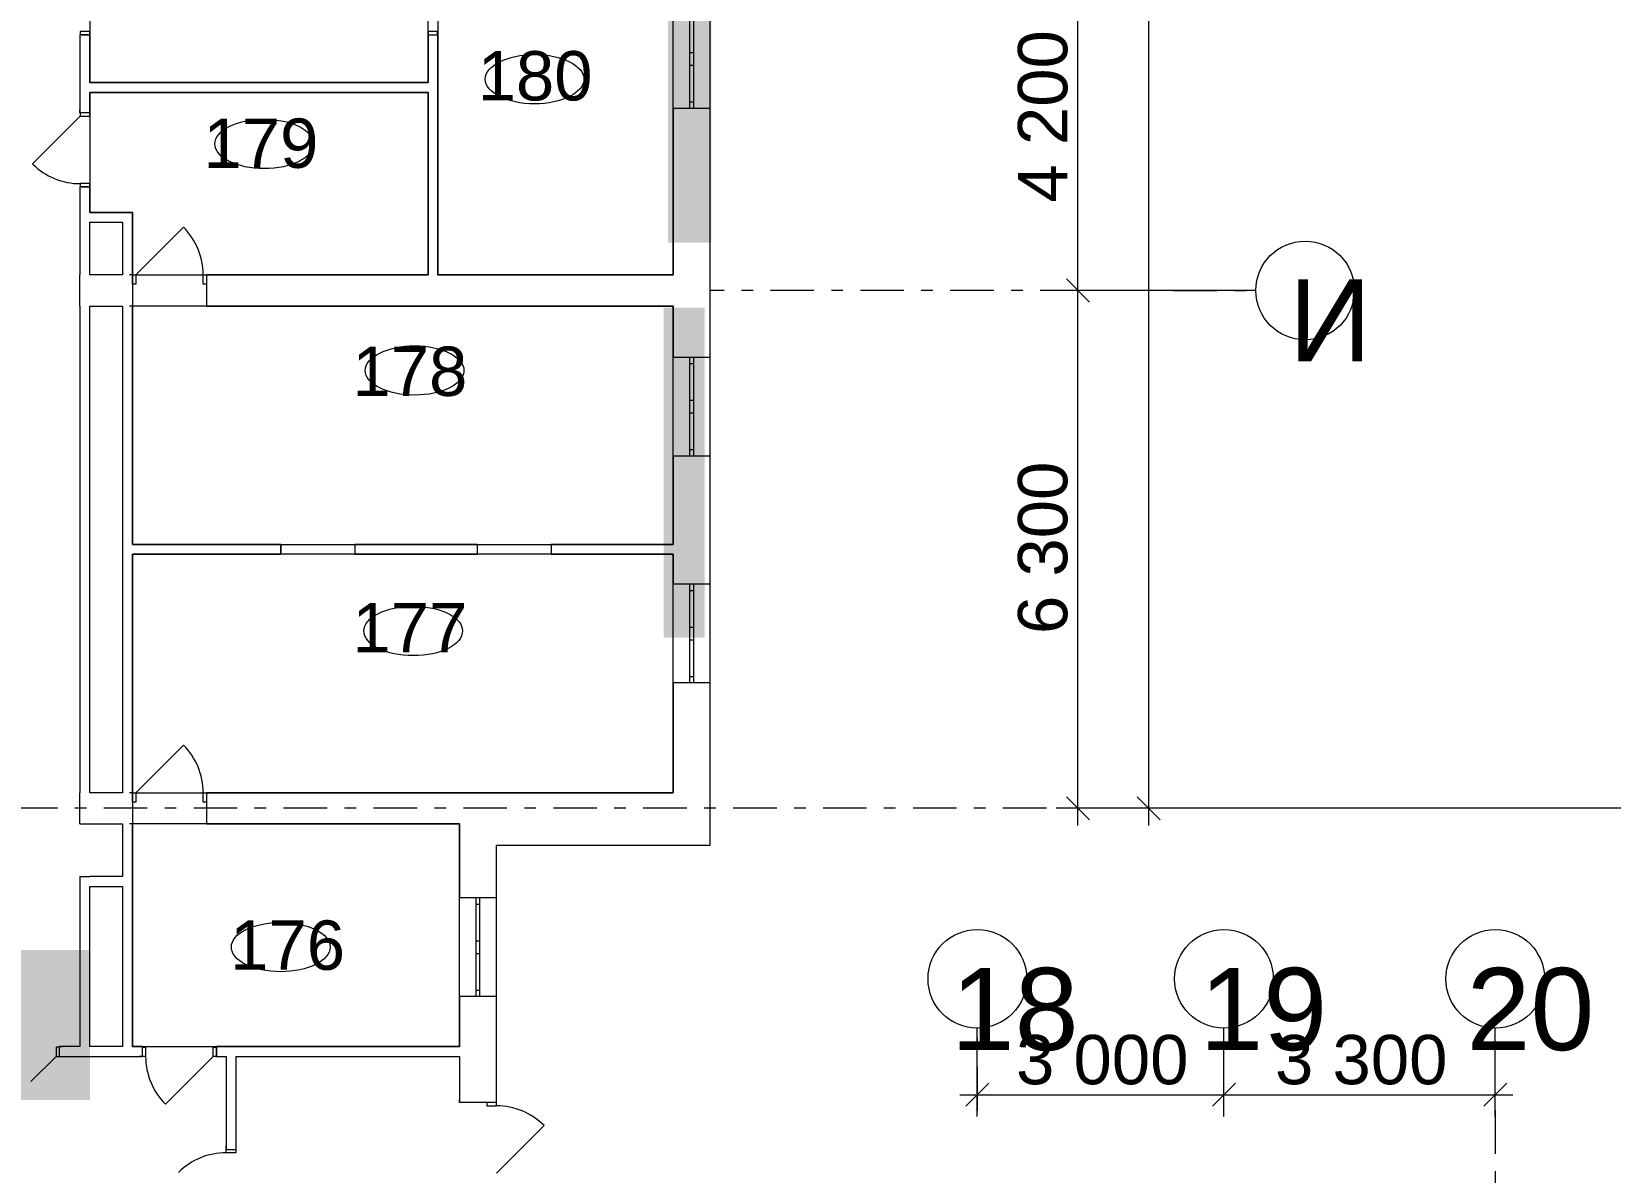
# Model space of a CAD drawing. Header units: millimetres. Extents: x 69565 to 169164, y 19942 to 91237.
# Drawn here: x 139983 to 159187, y 51644 to 65524 of the extents above; entities that cross this region are included whole.
import ezdxf

# ---------------------------------------------------------------- set-up
doc = ezdxf.new("R2010")
doc.units = ezdxf.units.MM
doc.header["$MEASUREMENT"] = 0
doc.linetypes.add('Штрих-Штриховая', pattern=[1093.611073, 529.166651, -211.666656, 141.111112, -211.666656])
for name, color, linetype in [('AI_DOORS', 1, 'Continuous'), ('AI_WINDOWS', 5, 'Continuous'), ('Новый_Новый_0', 7, 'Continuous')]:
    doc.layers.add(name, color=color, linetype=linetype)
for name, color, linetype, lineweight in [('Новый_Новый_0_Ном._пера__255_Ном._пера__255', 255, 'Continuous', 18), ('Новый_Новый_0_Ном._пера__7', 7, 'Continuous', 18), ('Новый_Новый_0_Ном._пера__7_Ном._пера__7', 7, 'Continuous', 18)]:
    doc.layers.add(name, color=color, linetype=linetype, lineweight=lineweight)
doc.styles.add('СГЕНЕРИР_СТИЛЬ_1', font='Arial.ttf')
doc.dimstyles.new('СГЕНЕРИР_СТИЛЬ__1', dxfattribs={"dimtxt": 600, "dimasz": 267.501, "dimexe": 1.25, "dimexo": 0.625, "dimgap": 0, "dimtad": 1, "dimdec": 0, "dimtxsty": 'СГЕНЕРИР_СТИЛЬ_1', "dimblk": 'ARROWHEAD_6', "dimblk1": 'ARROWHEAD_6', "dimblk2": 'ARROWHEAD_6', "dimcen": 2.5, "dimclrd": 7, "dimclre": 7, "dimclrt": 7, "dimazin": 3, "dimtfac": 1, "dimtmove": 0, "dimatfit": 3})
doc.dimstyles.new('СГЕНЕРИР_СТИЛЬ__2', dxfattribs={"dimtxt": 600, "dimasz": 267.501, "dimexe": 1.25, "dimexo": 0.625, "dimgap": 0, "dimtad": 1, "dimdec": 0, "dimtxsty": 'СГЕНЕРИР_СТИЛЬ_1', "dimblk": 'ARROWHEAD_6', "dimblk1": 'ARROWHEAD_6', "dimblk2": 'ARROWHEAD_6', "dimcen": 2.5, "dimclrd": 7, "dimclre": 7, "dimclrt": 7, "dimazin": 3, "dimtfac": 1, "dimtmove": 0, "dimatfit": 3})

# ---------------------------------------------------------------- blocks, each defined once
blk = doc.blocks.new('*D30')
at = {"layer": 'Новый_Новый_0_Ном._пера__7', "color": 7, "linetype": 'Continuous', "lineweight": 18}
for p, q in [((152569, 62515), (152850, 62233)), ((154874, 62374), (152445, 62374)), ((152709, 56074), (152709, 62374)), ((152569, 56215), (152850, 55933)), ((167543, 56074), (152445, 56074)), ((152709, 55863), (152709, 56074))]:
    blk.add_line(p, q, dxfattribs=at)
at = {"layer": 'Новый_Новый_0_Ном._пера__7', "color": 7, "lineweight": 18, "insert": (152589, 58194), "char_height": 600, "attachment_point": 7, "rotation": 90, "style": 'СГЕНЕРИР_СТИЛЬ_1'}
blk.add_mtext('\\A1;{\\pql;\\fArial|b0|i0|c0|p0;\\W1.000000;6\xa0300}', dxfattribs=at)
blk = doc.blocks.new('ARROWHEAD_6')
at = {"color": 0, "linetype": 'Continuous', "lineweight": 0}
for p, q in [((0, 0), (-1, 0)), ((-0.5, -0.5), (0.5, 0.5))]:
    blk.add_line(p, q, dxfattribs=at)
blk = doc.blocks.new('*D31')
at = {"layer": 'Новый_Новый_0_Ном._пера__7', "color": 7, "linetype": 'Continuous', "lineweight": 18}
for p, q in [((152569, 66715), (152850, 66433)), ((154874, 66574), (152445, 66574)), ((152709, 62374), (152709, 66574)), ((152569, 62515), (152850, 62233)), ((154874, 62374), (152445, 62374))]:
    blk.add_line(p, q, dxfattribs=at)
at = {"layer": 'Новый_Новый_0_Ном._пера__7', "color": 7, "lineweight": 18, "insert": (152589, 63444), "char_height": 600, "attachment_point": 7, "rotation": 90, "style": 'СГЕНЕРИР_СТИЛЬ_1'}
blk.add_mtext('\\A1;{\\pql;\\fArial|b0|i0|c0|p0;\\W1.000000;4\xa0200}', dxfattribs=at)
blk = doc.blocks.new('*D36')
at = {"layer": 'Новый_Новый_0_Ном._пера__7', "color": 7, "linetype": 'Continuous', "lineweight": 18}
for p, q in [((153712, 86533), (153430, 86815)), ((153571, 86674), (153571, 86885)), ((154874, 86674), (153307, 86674)), ((153571, 56074), (153571, 86674)), ((153430, 56215), (153712, 55933)), ((167543, 56074), (153307, 56074)), ((153571, 55863), (153571, 56074))]:
    blk.add_line(p, q, dxfattribs=at)
at = {"layer": 'Новый_Новый_0_Ном._пера__7', "color": 7, "lineweight": 18, "insert": (153451, 70115), "char_height": 600, "attachment_point": 7, "rotation": 90, "style": 'СГЕНЕРИР_СТИЛЬ_1'}
blk.add_mtext('\\A1;{\\pql;\\fArial|b0|i0|c0|p0;\\W1.000000;30\xa0600}', dxfattribs=at)
blk = doc.blocks.new('*D38')
at = {"layer": 'Новый_Новый_0_Ном._пера__7', "color": 7, "linetype": 'Continuous', "lineweight": 18}
for p, q in [((151486, 52324), (151486, 53399)), ((154486, 52324), (154486, 53399)), ((151627, 52729), (151346, 52448)), ((154627, 52729), (154346, 52448)), ((151275, 52588), (151486, 52588)), ((151486, 52588), (154486, 52588))]:
    blk.add_line(p, q, dxfattribs=at)
at = {"layer": 'Новый_Новый_0_Ном._пера__7', "color": 7, "lineweight": 18, "insert": (151957, 52708), "char_height": 600, "attachment_point": 7, "style": 'СГЕНЕРИР_СТИЛЬ_1'}
blk.add_mtext('\\A1;{\\pql;\\fArial|b0|i0|c0|p0;\\W1.000000;3\xa0000}', dxfattribs=at)
blk = doc.blocks.new('*D39')
at = {"layer": 'Новый_Новый_0_Ном._пера__7', "color": 7, "linetype": 'Continuous', "lineweight": 18}
for p, q in [((154486, 52324), (154486, 53399)), ((157786, 52324), (157786, 53399)), ((154627, 52729), (154346, 52448)), ((157646, 52448), (157927, 52729)), ((154486, 52588), (157786, 52588)), ((157786, 52588), (157998, 52588))]:
    blk.add_line(p, q, dxfattribs=at)
at = {"layer": 'Новый_Новый_0_Ном._пера__7', "color": 7, "lineweight": 18, "insert": (155107, 52708), "char_height": 600, "attachment_point": 7, "style": 'СГЕНЕРИР_СТИЛЬ_1'}
blk.add_mtext('\\A1;{\\pql;\\fArial|b0|i0|c0|p0;\\W1.000000;3\xa0300}', dxfattribs=at)

msp = doc.modelspace()

# ---------------------------------------------------------------- hatches: boundary and pattern name
at = {"layer": 'AI_DOORS'}
h = msp.add_hatch(color=1, dxfattribs=at)
h.dxf.hatch_style = 1
h.paths.add_polyline_path([(138661.7, 54350.6), (140693.9, 54350.6), (140693.9, 52524.5), (138661.7, 52524.5)])
at = {"layer": 'AI_WINDOWS'}
h = msp.add_hatch(color=5, dxfattribs=at)
h.dxf.hatch_style = 1
h.paths.add_polyline_path([(147725.1, 66016.6), (148250.9, 66016.6), (148250.9, 62957.5), (147725.1, 62957.5)])
h = msp.add_hatch(color=5, dxfattribs=at)
h.dxf.hatch_style = 1
h.paths.add_polyline_path([(147671.8, 62164.4), (148170.6, 62164.4), (148170.6, 58149), (147671.8, 58149)])

# ---------------------------------------------------------------- linework, layer by layer
at = {"layer": 'Новый_Новый_0_Ном._пера__255_Ном._пера__255', "color": 255, "linetype": 'Continuous', "lineweight": 18, "flags": 128}
for points in [[(144805.3, 64903.4), (144805.3, 66383.8), (140690.2, 66383.8), (140690.2, 64903.4)], [(144925.3, 66383.8), (144925.3, 62563.8), (147786.3, 62563.8), (147786.3, 66383.8)], [(144805.3, 62563.8), (144805.3, 64783.4), (140690.2, 64783.4), (140690.2, 63323.8), (141210.2, 63323.8), (141210.2, 62563.8)], [(147786.3, 59283.8), (147786.3, 62183.8), (141210.2, 62183.8), (141210.2, 59283.8)], [(147786.3, 56263.8), (147786.3, 59163.8), (141210.2, 59163.8), (141210.2, 56263.8), (145186.3, 56263.8)], [(141210.2, 55883.8), (141210.2, 53173.8), (145186.3, 53173.8), (145186.3, 55883.8)]]:
    msp.add_lwpolyline(points, close=True, dxfattribs=at)
at = {"layer": 'Новый_Новый_0_Ном._пера__7_Ном._пера__7', "color": 7, "linetype": 'Continuous', "lineweight": 18}
for p, q in [((147786.3, 64588.8), (147786.3, 65788.8)), ((147986.3, 65713.8), (147986.3, 65263.8)), ((148036.3, 65263.8), (148036.3, 65713.8)), ((148236.3, 64588.8), (148236.3, 65788.8)), ((140690.2, 65523.8), (140575.2, 65523.8)), ((140575.2, 65523.8), (140575.2, 65483.8)), ((140690.2, 65483.8), (140690.2, 65523.8)), ((144920.3, 65523.8), (144805.3, 65523.8)), ((144805.3, 65523.8), (144805.3, 65483.8)), ((144920.3, 65483.8), (144920.3, 65523.8)), ((140570.2, 65483.8), (140570.2, 65446.8)), ((140575.2, 65483.8), (140570.2, 65483.8)), ((140575.2, 65483.8), (140570.2, 65483.8)), ((140575.2, 65483.8), (140570.2, 65483.8)), ((140570.2, 65483.8), (140570.2, 65446.8)), ((140570.2, 65483.8), (140570.2, 65446.8)), ((140690.2, 65483.8), (140575.2, 65483.8)), ((140575.2, 65483.8), (140690.2, 65483.8)), ((140690.2, 65483.8), (140575.2, 65483.8)), ((140690.2, 65483.8), (140575.2, 65483.8)), ((140690.2, 65483.8), (140690.2, 65446.8)), ((140690.2, 65483.8), (140690.2, 65446.8)), ((140690.2, 65483.8), (140690.2, 65446.8)), ((144805.3, 65483.8), (144920.3, 65483.8)), ((144805.3, 65483.8), (144920.3, 65483.8)), ((144805.3, 65483.8), (144920.3, 65483.8)), ((144805.3, 65483.8), (144805.3, 65446.8)), ((144805.3, 65483.8), (144805.3, 65446.8)), ((144805.3, 65483.8), (144805.3, 65446.8)), ((144805.3, 65483.8), (144920.3, 65483.8)), ((144920.3, 65483.8), (144925.3, 65483.8)), ((144920.3, 65483.8), (144925.3, 65483.8)), ((144920.3, 65483.8), (144925.3, 65483.8)), ((144925.3, 65483.8), (144925.3, 65446.8)), ((144925.3, 65483.8), (144925.3, 65446.8)), ((144925.3, 65483.8), (144925.3, 65446.8)), ((148036.3, 65263.8), (147986.3, 65263.8)), ((147986.3, 65263.8), (147986.3, 65188.8)), ((147986.3, 65188.8), (147986.3, 65113.8)), ((147986.3, 65113.8), (148036.3, 65113.8)), ((147986.3, 65113.8), (147986.3, 64663.8)), ((148036.3, 65188.8), (148036.3, 65263.8)), ((148036.3, 65113.8), (148036.3, 65188.8)), ((148036.3, 64663.8), (148036.3, 65113.8)), ((140570.2, 64533.4), (140570.2, 64570.4)), ((140570.2, 64533.4), (140570.2, 64570.4)), ((140570.2, 64533.4), (140570.2, 64570.4)), ((140575.2, 64533.4), (140570.2, 64533.4)), ((140575.2, 64533.4), (140570.2, 64533.4)), ((140575.2, 64533.4), (140570.2, 64533.4)), ((140690.2, 64533.4), (140575.2, 64533.4)), ((140575.2, 64533.4), (140575.2, 64493.4)), ((140690.2, 64533.4), (140575.2, 64533.4)), ((140690.2, 64533.4), (140575.2, 64533.4)), ((140690.2, 64533.4), (140575.2, 64533.4)), ((140690.2, 64533.4), (140690.2, 64570.4)), ((140690.2, 64533.4), (140690.2, 64570.4)), ((140690.2, 64533.4), (140690.2, 64570.4)), ((140690.2, 64493.4), (140690.2, 64533.4)), ((147986.3, 64588.8), (147786.3, 64588.8)), ((147986.3, 64588.8), (147786.3, 64588.8)), ((148036.3, 64663.8), (147986.3, 64663.8)), ((147986.3, 64663.8), (147986.3, 64588.8)), ((148036.3, 64588.8), (147986.3, 64588.8)), ((148036.3, 64588.8), (147986.3, 64588.8)), ((148036.3, 64588.8), (147986.3, 64588.8)), ((148036.3, 64588.8), (148036.3, 64663.8)), ((148236.3, 64588.8), (148036.3, 64588.8)), ((148236.3, 64588.8), (148036.3, 64588.8)), ((140575.2, 64493.4), (139995.4, 63913.6)), ((140575.2, 64493.4), (140690.2, 64493.4)), ((140570.2, 63633.4), (140570.2, 63596.4)), ((140575.2, 63633.4), (140570.2, 63633.4)), ((140575.2, 63633.4), (140570.2, 63633.4)), ((140575.2, 63633.4), (140570.2, 63633.4)), ((140570.2, 63633.4), (140570.2, 63596.4)), ((140570.2, 63633.4), (140570.2, 63596.4)), ((140690.2, 63673.4), (140575.2, 63673.4)), ((140575.2, 63673.4), (140575.2, 63633.4)), ((140690.2, 63633.4), (140575.2, 63633.4)), ((140575.2, 63633.4), (140690.2, 63633.4)), ((140690.2, 63633.4), (140575.2, 63633.4)), ((140690.2, 63633.4), (140575.2, 63633.4)), ((140690.2, 63633.4), (140690.2, 63673.4)), ((140690.2, 63633.4), (140690.2, 63596.4)), ((140690.2, 63633.4), (140690.2, 63596.4)), ((140690.2, 63633.4), (140690.2, 63596.4)), ((141250.2, 62563.8), (141830, 63143.7)), ((140570.2, 62183.8), (140570.2, 62563.8)), ((140570.2, 62183.8), (140570.2, 62563.8)), ((141210.2, 62563.8), (141173.2, 62563.8)), ((141210.2, 62563.8), (141173.2, 62563.8)), ((141210.2, 62563.8), (141173.2, 62563.8)), ((141210.2, 62563.8), (141210.2, 62448.8)), ((141210.2, 62563.8), (141250.2, 62563.8)), ((141210.2, 62448.8), (141210.2, 62563.8)), ((141210.2, 62563.8), (141210.2, 62448.8)), ((141210.2, 62563.8), (141210.2, 62448.8)), ((141210.2, 62448.8), (141210.2, 62183.8)), ((141250.2, 62448.8), (141210.2, 62448.8)), ((141210.2, 62448.8), (141210.2, 62183.8)), ((141210.2, 62448.8), (141210.2, 62183.8)), ((141250.2, 62563.8), (141250.2, 62448.8)), ((142070.2, 62448.8), (142070.2, 62563.8)), ((142070.2, 62563.8), (142110.2, 62563.8)), ((142110.2, 62448.8), (142070.2, 62448.8)), ((142110.2, 62563.8), (142147.2, 62563.8)), ((142110.2, 62563.8), (142110.2, 62448.8)), ((142110.2, 62563.8), (142110.2, 62448.8)), ((142110.2, 62563.8), (142110.2, 62448.8)), ((142110.2, 62563.8), (142110.2, 62448.8)), ((142110.2, 62563.8), (142147.2, 62563.8)), ((142110.2, 62563.8), (142147.2, 62563.8)), ((142110.2, 62448.8), (142110.2, 62183.8)), ((142110.2, 62448.8), (142110.2, 62183.8)), ((142110.2, 62448.8), (142110.2, 62183.8)), ((141210.2, 62183.8), (141173.2, 62183.8)), ((141210.2, 62183.8), (141173.2, 62183.8)), ((141210.2, 62183.8), (141173.2, 62183.8)), ((142110.2, 62183.8), (142147.2, 62183.8)), ((142110.2, 62183.8), (142147.2, 62183.8)), ((142110.2, 62183.8), (142147.2, 62183.8)), ((147986.3, 61558.8), (147786.3, 61558.8)), ((147786.3, 60358.8), (147786.3, 61558.8)), ((147986.3, 61558.8), (147786.3, 61558.8)), ((148036.3, 61558.8), (147986.3, 61558.8)), ((147986.3, 61558.8), (147986.3, 61483.8)), ((148036.3, 61558.8), (147986.3, 61558.8)), ((148036.3, 61558.8), (147986.3, 61558.8)), ((147986.3, 61483.8), (148036.3, 61483.8)), ((147986.3, 61483.8), (147986.3, 61033.8)), ((148236.3, 61558.8), (148036.3, 61558.8)), ((148036.3, 61483.8), (148036.3, 61558.8)), ((148236.3, 61558.8), (148036.3, 61558.8)), ((148036.3, 61033.8), (148036.3, 61483.8)), ((148236.3, 60358.8), (148236.3, 61558.8)), ((148036.3, 61033.8), (147986.3, 61033.8)), ((147986.3, 61033.8), (147986.3, 60958.8)), ((147986.3, 60958.8), (147986.3, 60883.8)), ((147986.3, 60883.8), (148036.3, 60883.8)), ((147986.3, 60883.8), (147986.3, 60433.8)), ((148036.3, 60958.8), (148036.3, 61033.8)), ((148036.3, 60883.8), (148036.3, 60958.8)), ((148036.3, 60433.8), (148036.3, 60883.8)), ((147986.3, 60358.8), (147786.3, 60358.8)), ((147986.3, 60358.8), (147786.3, 60358.8)), ((148036.3, 60433.8), (147986.3, 60433.8)), ((147986.3, 60433.8), (147986.3, 60358.8)), ((148036.3, 60358.8), (147986.3, 60358.8)), ((148036.3, 60358.8), (147986.3, 60358.8)), ((148036.3, 60358.8), (147986.3, 60358.8)), ((148036.3, 60358.8), (148036.3, 60433.8)), ((148236.3, 60358.8), (148036.3, 60358.8)), ((148236.3, 60358.8), (148036.3, 60358.8)), ((143014, 59283.8), (143014, 59163.8)), ((143014, 59283.8), (143014, 59163.8)), ((143014, 59283.8), (146302.3, 59283.8)), ((143014, 59163.8), (143014, 59283.8)), ((146302.3, 59163.8), (143014, 59163.8)), ((143914, 59283.8), (143914, 59163.8)), ((143914, 59283.8), (143914, 59163.8)), ((145402.3, 59283.8), (145402.3, 59163.8)), ((145402.3, 59283.8), (145402.3, 59163.8)), ((146302.3, 59283.8), (146302.3, 59163.8)), ((146302.3, 59283.8), (146302.3, 59163.8)), ((146302.3, 59283.8), (146302.3, 59163.8)), ((147986.3, 58798.8), (147786.3, 58798.8)), ((147786.3, 57598.8), (147786.3, 58798.8)), ((147986.3, 58798.8), (147786.3, 58798.8)), ((148036.3, 58798.8), (147986.3, 58798.8)), ((147986.3, 58798.8), (147986.3, 58723.8)), ((148036.3, 58798.8), (147986.3, 58798.8)), ((148036.3, 58798.8), (147986.3, 58798.8)), ((148236.3, 58798.8), (148036.3, 58798.8)), ((148036.3, 58723.8), (148036.3, 58798.8)), ((148236.3, 58798.8), (148036.3, 58798.8)), ((148236.3, 57598.8), (148236.3, 58798.8)), ((147986.3, 58723.8), (148036.3, 58723.8)), ((147986.3, 58723.8), (147986.3, 58273.8)), ((148036.3, 58273.8), (148036.3, 58723.8)), ((148036.3, 58273.8), (147986.3, 58273.8)), ((147986.3, 58273.8), (147986.3, 58198.8)), ((147986.3, 58198.8), (147986.3, 58123.8)), ((148036.3, 58198.8), (148036.3, 58273.8)), ((148036.3, 58123.8), (148036.3, 58198.8)), ((147986.3, 58123.8), (148036.3, 58123.8)), ((147986.3, 58123.8), (147986.3, 57673.8)), ((148036.3, 57673.8), (148036.3, 58123.8)), ((148036.3, 57673.8), (147986.3, 57673.8)), ((147986.3, 57673.8), (147986.3, 57598.8)), ((148036.3, 57598.8), (148036.3, 57673.8)), ((147986.3, 57598.8), (147786.3, 57598.8)), ((147986.3, 57598.8), (147786.3, 57598.8)), ((148036.3, 57598.8), (147986.3, 57598.8)), ((148036.3, 57598.8), (147986.3, 57598.8)), ((148036.3, 57598.8), (147986.3, 57598.8)), ((148236.3, 57598.8), (148036.3, 57598.8)), ((148236.3, 57598.8), (148036.3, 57598.8)), ((141250.2, 56263.8), (141830, 56843.7)), ((140570.2, 55883.8), (140570.2, 56263.8)), ((140570.2, 55883.8), (140570.2, 56263.8)), ((141210.2, 56263.8), (141173.2, 56263.8)), ((141210.2, 56263.8), (141173.2, 56263.8)), ((141210.2, 56263.8), (141173.2, 56263.8)), ((141210.2, 56263.8), (141210.2, 56148.8)), ((141210.2, 56263.8), (141250.2, 56263.8)), ((141210.2, 56148.8), (141210.2, 56263.8)), ((141210.2, 56263.8), (141210.2, 56148.8)), ((141210.2, 56263.8), (141210.2, 56148.8)), ((141210.2, 56148.8), (141210.2, 55883.8)), ((141250.2, 56148.8), (141210.2, 56148.8)), ((141210.2, 56148.8), (141210.2, 55883.8)), ((141210.2, 56148.8), (141210.2, 55883.8)), ((141250.2, 56263.8), (141250.2, 56148.8)), ((142070.2, 56148.8), (142070.2, 56263.8)), ((142070.2, 56263.8), (142110.2, 56263.8)), ((142110.2, 56148.8), (142070.2, 56148.8)), ((142110.2, 56263.8), (142147.2, 56263.8)), ((142110.2, 56263.8), (142110.2, 56148.8)), ((142110.2, 56263.8), (142110.2, 56148.8)), ((142110.2, 56263.8), (142110.2, 56148.8)), ((142110.2, 56263.8), (142110.2, 56148.8)), ((142110.2, 56263.8), (142147.2, 56263.8)), ((142110.2, 56263.8), (142147.2, 56263.8)), ((142110.2, 56148.8), (142110.2, 55883.8)), ((142110.2, 56148.8), (142110.2, 55883.8)), ((142110.2, 56148.8), (142110.2, 55883.8)), ((141210.2, 55883.8), (141173.2, 55883.8)), ((141210.2, 55883.8), (141173.2, 55883.8)), ((141210.2, 55883.8), (141173.2, 55883.8)), ((142110.2, 55883.8), (142147.2, 55883.8)), ((142110.2, 55883.8), (142147.2, 55883.8)), ((142110.2, 55883.8), (142147.2, 55883.8)), ((145386.3, 54983.8), (145186.3, 54983.8)), ((145186.3, 53783.8), (145186.3, 54983.8)), ((145386.3, 54983.8), (145186.3, 54983.8)), ((145436.3, 54983.8), (145386.3, 54983.8)), ((145386.3, 54983.8), (145386.3, 54908.8)), ((145436.3, 54983.8), (145386.3, 54983.8)), ((145436.3, 54983.8), (145386.3, 54983.8)), ((145636.3, 54983.8), (145436.3, 54983.8)), ((145436.3, 54908.8), (145436.3, 54983.8)), ((145636.3, 54983.8), (145436.3, 54983.8)), ((145636.3, 53783.8), (145636.3, 54983.8)), ((145386.3, 54908.8), (145436.3, 54908.8)), ((145386.3, 54908.8), (145386.3, 54458.8)), ((145436.3, 54458.8), (145436.3, 54908.8)), ((145436.3, 54458.8), (145386.3, 54458.8)), ((145386.3, 54458.8), (145386.3, 54383.8)), ((145386.3, 54383.8), (145386.3, 54308.8)), ((145436.3, 54383.8), (145436.3, 54458.8)), ((145436.3, 54308.8), (145436.3, 54383.8)), ((145386.3, 54308.8), (145436.3, 54308.8)), ((145386.3, 54308.8), (145386.3, 53858.8)), ((145436.3, 53858.8), (145436.3, 54308.8)), ((145386.3, 53783.8), (145186.3, 53783.8)), ((145386.3, 53783.8), (145186.3, 53783.8)), ((145436.3, 53858.8), (145386.3, 53858.8)), ((145386.3, 53858.8), (145386.3, 53783.8)), ((145436.3, 53783.8), (145386.3, 53783.8)), ((145436.3, 53783.8), (145386.3, 53783.8)), ((145436.3, 53783.8), (145386.3, 53783.8)), ((145436.3, 53783.8), (145436.3, 53858.8)), ((145636.3, 53783.8), (145436.3, 53783.8)), ((145636.3, 53783.8), (145436.3, 53783.8)), ((140280.2, 53053.8), (139974.7, 52748.4)), ((140320.2, 53168.8), (140280.2, 53168.8)), ((140280.2, 53168.8), (140280.2, 53053.8)), ((140280.2, 53053.8), (140320.2, 53053.8)), ((140320.2, 53173.8), (140357.2, 53173.8)), ((140320.2, 53168.8), (140320.2, 53173.8)), ((140320.2, 53168.8), (140320.2, 53173.8)), ((140320.2, 53168.8), (140320.2, 53173.8)), ((140320.2, 53173.8), (140357.2, 53173.8)), ((140320.2, 53173.8), (140357.2, 53173.8)), ((140320.2, 53053.8), (140320.2, 53168.8)), ((140320.2, 53053.8), (140320.2, 53168.8)), ((140320.2, 53053.8), (140320.2, 53168.8)), ((140320.2, 53053.8), (140320.2, 53168.8)), ((140320.2, 53053.8), (140357.2, 53053.8)), ((140320.2, 53053.8), (140357.2, 53053.8)), ((140320.2, 53053.8), (140357.2, 53053.8)), ((141330.2, 53173.8), (141293.2, 53173.8)), ((141330.2, 53173.8), (141293.2, 53173.8)), ((141330.2, 53173.8), (141293.2, 53173.8)), ((141330.2, 53053.8), (141293.2, 53053.8)), ((141330.2, 53053.8), (141293.2, 53053.8)), ((141330.2, 53053.8), (141293.2, 53053.8)), ((141330.2, 53168.8), (141330.2, 53173.8)), ((141330.2, 53168.8), (141330.2, 53173.8)), ((141330.2, 53168.8), (141330.2, 53173.8)), ((141330.2, 53053.8), (141330.2, 53168.8)), ((141330.2, 53168.8), (141370.2, 53168.8)), ((141330.2, 53053.8), (141330.2, 53168.8)), ((141330.2, 53053.8), (141330.2, 53168.8)), ((141330.2, 53053.8), (141330.2, 53168.8)), ((141370.2, 53053.8), (141330.2, 53053.8)), ((141370.2, 53168.8), (141370.2, 53053.8)), ((142190.2, 53053.8), (141610.4, 52474)), ((142190.2, 53053.8), (142190.2, 53168.8)), ((142190.2, 53168.8), (142230.2, 53168.8)), ((142230.2, 53053.8), (142190.2, 53053.8)), ((142230.2, 53173.8), (142267.2, 53173.8)), ((142230.2, 53168.8), (142230.2, 53173.8)), ((142230.2, 53168.8), (142230.2, 53173.8)), ((142230.2, 53168.8), (142230.2, 53173.8)), ((142230.2, 53173.8), (142267.2, 53173.8)), ((142230.2, 53173.8), (142267.2, 53173.8)), ((142230.2, 53053.8), (142230.2, 53168.8)), ((142230.2, 53168.8), (142230.2, 53053.8)), ((142230.2, 53053.8), (142230.2, 53168.8)), ((142230.2, 53053.8), (142230.2, 53168.8)), ((142230.2, 53053.8), (142267.2, 53053.8)), ((142230.2, 53053.8), (142267.2, 53053.8)), ((142230.2, 53053.8), (142267.2, 53053.8)), ((145186.3, 52493.8), (145186.3, 52530.8)), ((145186.3, 52493.8), (145186.3, 52530.8)), ((145186.3, 52493.8), (145186.3, 52530.8)), ((145521.3, 52493.8), (145186.3, 52493.8)), ((145521.3, 52493.8), (145186.3, 52493.8)), ((145521.3, 52493.8), (145186.3, 52493.8)), ((145636.3, 52493.8), (145521.3, 52493.8)), ((145521.3, 52493.8), (145521.3, 52453.8)), ((145636.3, 52493.8), (145521.3, 52493.8)), ((145636.3, 52493.8), (145521.3, 52493.8)), ((145636.3, 52493.8), (145521.3, 52493.8)), ((145521.3, 52453.8), (145636.3, 52453.8)), ((145636.3, 52493.8), (145636.3, 52530.8)), ((145636.3, 52493.8), (145636.3, 52530.8)), ((145636.3, 52493.8), (145636.3, 52530.8)), ((145636.3, 52453.8), (145636.3, 52493.8)), ((145636.3, 51633.8), (146216.1, 52213.7)), ((142350.2, 51923.8), (142350.2, 51960.8)), ((142350.2, 51923.8), (142350.2, 51960.8)), ((142350.2, 51923.8), (142350.2, 51960.8)), ((142350.2, 51923.8), (142465.2, 51923.8)), ((142350.2, 51883.8), (142350.2, 51923.8)), ((142350.2, 51923.8), (142465.2, 51923.8)), ((142350.2, 51923.8), (142465.2, 51923.8)), ((142350.2, 51923.8), (142465.2, 51923.8)), ((142465.2, 51883.8), (142350.2, 51883.8)), ((142465.2, 51923.8), (142470.2, 51923.8)), ((142465.2, 51923.8), (142465.2, 51883.8)), ((142465.2, 51923.8), (142470.2, 51923.8)), ((142465.2, 51923.8), (142470.2, 51923.8)), ((142470.2, 51923.8), (142470.2, 51960.8)), ((142470.2, 51923.8), (142470.2, 51960.8)), ((142470.2, 51923.8), (142470.2, 51960.8))]:
    msp.add_line(p, q, dxfattribs=at)
at = {"layer": 'Новый_Новый_0_Ном._пера__7_Ном._пера__7', "color": 7, "linetype": 'Штрих-Штриховая', "lineweight": 18}
for p, q in [((153873.7, 62373.8), (148236.3, 62373.8)), ((153873.7, 62373.8), (148236.3, 62373.8)), ((153873.7, 62373.8), (148236.3, 62373.8)), ((153873.7, 62373.8), (148236.3, 62373.8)), ((153873.7, 62373.8), (148236.3, 62373.8)), ((153873.7, 62373.8), (148236.3, 62373.8)), ((153873.7, 62373.8), (154873.7, 62373.8)), ((153873.7, 62373.8), (154873.7, 62373.8)), ((153873.7, 62373.8), (154873.7, 62373.8)), ((153873.7, 62373.8), (154873.7, 62373.8)), ((153873.7, 62373.8), (154873.7, 62373.8)), ((153873.7, 62373.8), (154873.7, 62373.8)), ((166543.4, 56073.8), (125336.3, 56073.8)), ((166543.4, 56073.8), (125336.3, 56073.8)), ((166543.4, 56073.8), (125336.3, 56073.8)), ((166543.4, 56073.8), (125336.3, 56073.8)), ((166543.4, 56073.8), (125336.3, 56073.8)), ((166543.4, 56073.8), (125336.3, 56073.8)), ((151486.3, 52398.9), (151486.3, 53398.9)), ((151486.3, 52398.9), (151486.3, 53398.9)), ((151486.3, 52398.9), (151486.3, 53398.9)), ((151486.3, 52398.9), (151486.3, 53398.9)), ((151486.3, 52398.9), (151486.3, 53398.9)), ((151486.3, 52398.9), (151486.3, 53398.9)), ((154486.3, 52398.9), (154486.3, 53398.9)), ((157786.3, 52398.9), (157786.3, 53398.9)), ((157786.3, 52398.9), (157786.3, 53398.9)), ((157786.3, 52398.9), (157786.3, 53398.9)), ((157786.3, 52398.9), (157786.3, 53398.9)), ((157786.3, 52398.9), (157786.3, 53398.9)), ((157786.3, 52398.9), (157786.3, 53398.9)), ((157786.3, 52398.9), (157786.3, 22423.2)), ((157786.3, 52398.9), (157786.3, 22423.2)), ((157786.3, 52398.9), (157786.3, 22423.2)), ((157786.3, 52398.9), (157786.3, 22423.2)), ((157786.3, 52398.9), (157786.3, 22423.2)), ((157786.3, 52398.9), (157786.3, 22423.2))]:
    msp.add_line(p, q, dxfattribs=at)
at = {"layer": 'Новый_Новый_0_Ном._пера__7_Ном._пера__7', "color": 7, "linetype": 'Continuous', "lineweight": 18}
for points in [[(140570.2, 65483.8), (140570.2, 64903.4)], [(140690.2, 64903.4), (140690.2, 65483.8)], [(144805.3, 65483.8), (144805.3, 64903.4)], [(144925.3, 62563.8), (144925.3, 65483.8)], [(140570.2, 64903.4), (140570.2, 64533.4)], [(144805.3, 64903.4), (140690.2, 64903.4)], [(140690.2, 64533.4), (140690.2, 64783.4)], [(140690.2, 64783.4), (144805.3, 64783.4)], [(144805.3, 64783.4), (144805.3, 62563.8)], [(147786.3, 64588.8), (147786.3, 62563.8)], [(148236.3, 61558.8), (148236.3, 64588.8)], [(140570.2, 63633.4), (140570.2, 62563.8)], [(140690.2, 63323.8), (140690.2, 63633.4)], [(141090.2, 63323.8), (140690.2, 63323.8)], [(140690.2, 62563.8), (140690.2, 63203.8)], [(140690.2, 63203.8), (141090.2, 63203.8)], [(141210.2, 63323.8), (141090.2, 63323.8)], [(141090.2, 63203.8), (141090.2, 62563.8)], [(141210.2, 62563.8), (141210.2, 63323.8)], [(141090.2, 62563.8), (140690.2, 62563.8)], [(144805.3, 62563.8), (142110.2, 62563.8)], [(147786.3, 62563.8), (144925.3, 62563.8)], [(140570.2, 62183.8), (140570.2, 56263.8)], [(140690.2, 62183.8), (141090.2, 62183.8)], [(140690.2, 56263.8), (140690.2, 62183.8)], [(141090.2, 62183.8), (141090.2, 56263.8)], [(141210.2, 59283.8), (141210.2, 62183.8)], [(142110.2, 62183.8), (147786.3, 62183.8)], [(147786.3, 62183.8), (147786.3, 61558.8)], [(147786.3, 60358.8), (147786.3, 59283.8)], [(148236.3, 58798.8), (148236.3, 60358.8)], [(143014, 59283.8), (141210.2, 59283.8)], [(141210.2, 56263.8), (141210.2, 59163.8)], [(141210.2, 59163.8), (143014, 59163.8)], [(145402.3, 59283.8), (143914, 59283.8)], [(143914, 59163.8), (145402.3, 59163.8)], [(147786.3, 59283.8), (146302.3, 59283.8)], [(146302.3, 59163.8), (147786.3, 59163.8)], [(147786.3, 59163.8), (147786.3, 58798.8)], [(147786.3, 57598.8), (147786.3, 56263.8)], [(148236.3, 56263.8), (148236.3, 57598.8)], [(141090.2, 56263.8), (140690.2, 56263.8)], [(145186.3, 56263.8), (142110.2, 56263.8)], [(147786.3, 56263.8), (145186.3, 56263.8)], [(148236.3, 55623.8), (148236.3, 56263.8)], [(140570.2, 55883.8), (141090.2, 55883.8)], [(141090.2, 55883.8), (141090.2, 55243.8)], [(141210.2, 53173.8), (141210.2, 55883.8)], [(142110.2, 55883.8), (145186.3, 55883.8)], [(145186.3, 55883.8), (145186.3, 55623.8)], [(145186.3, 55623.8), (145186.3, 54983.8)], [(145636.3, 55623.8), (148236.3, 55623.8)], [(145636.3, 54983.8), (145636.3, 55623.8)], [(140570.2, 55243.8), (140690.2, 55243.8)], [(140570.2, 55243.8), (140570.2, 53173.8)], [(141090.2, 55243.8), (140690.2, 55243.8)], [(140690.2, 53173.8), (140690.2, 55123.8)], [(140690.2, 55123.8), (141090.2, 55123.8)], [(141090.2, 55123.8), (141090.2, 53173.8)], [(145186.3, 53783.8), (145186.3, 53173.8)], [(145636.3, 52493.8), (145636.3, 53783.8)], [(140570.2, 53173.8), (140320.2, 53173.8)], [(140320.2, 53053.8), (141330.2, 53053.8)], [(141090.2, 53173.8), (140690.2, 53173.8)], [(141330.2, 53173.8), (141210.2, 53173.8)], [(145186.3, 53173.8), (142230.2, 53173.8)], [(142230.2, 53053.8), (142350.2, 53053.8)], [(142350.2, 53053.8), (142350.2, 51923.8)], [(142470.2, 53053.8), (145186.3, 53053.8)], [(142470.2, 51923.8), (142470.2, 53053.8)], [(145186.3, 53053.8), (145186.3, 52493.8)]]:
    msp.add_lwpolyline(points, dxfattribs=at)
for centre in [(155473.7, 62373.8), (155473.7, 62373.8), (155473.7, 62373.8), (155473.7, 62373.8), (155473.7, 62373.8), (155473.7, 62373.8), (151486.3, 53998.9), (151486.3, 53998.9), (151486.3, 53998.9), (151486.3, 53998.9), (151486.3, 53998.9), (151486.3, 53998.9), (154486.3, 53998.9), (157786.3, 53998.9), (157786.3, 53998.9), (157786.3, 53998.9), (157786.3, 53998.9), (157786.3, 53998.9), (157786.3, 53998.9)]:
    msp.add_circle(centre, 600, dxfattribs=at)
for centre, start, end in [((140575.2, 64493.4), 225, 270), ((141250.2, 62563.8), 0, 45), ((141250.2, 56263.8), 0, 45), ((142190.2, 53053.8), 180, 225), ((145636.3, 51633.8), 45, 90), ((142350.2, 51063.8), 90, 135)]:
    msp.add_arc(centre, 820, start, end, dxfattribs=at)
for centre in [(146101.1, 64944.6), (142811.8, 64156.4), (144641.9, 61400.8), (144625.1, 58231), (143012.6, 54385.6)]:
    msp.add_ellipse(centre, major_axis=(600, 0), ratio=0.5, dxfattribs=at)

# ---------------------------------------------------------------- texts
at = {"layer": 'Новый_Новый_0_Ном._пера__7_Ном._пера__7', "color": 7, "linetype": 'Continuous', "lineweight": 18, "style": 'СГЕНЕРИР_СТИЛЬ_1'}
for s, insert, char_height, attachment_point in [('\\A1;{\\pqc;\\fArial|b0|i0|c0|p0;\\W1.000000;180}', (146106.7, 64981.7), 600, 5), ('\\A1;{\\pqc;\\fArial|b0|i0|c0|p0;\\W1.000000;179}', (142772, 64161.5), 600, 5), ('\\A1;{\\pql;\\pt0;\\fArial|b0|i0|c0|p0;\\W1.000000;И}', (155274.9, 62510.7), 1000, 1), ('\\A1;{\\pql;\\pt0;\\fArial|b0|i0|c0|p0;\\W1.000000;И}', (155274.9, 62510.7), 1000, 1), ('\\A1;{\\pql;\\pt0;\\fArial|b0|i0|c0|p0;\\W1.000000;И}', (155274.9, 62510.7), 1000, 1), ('\\A1;{\\pql;\\pt0;\\fArial|b0|i0|c0|p0;\\W1.000000;И}', (155274.9, 62510.7), 1000, 1), ('\\A1;{\\pql;\\pt0;\\fArial|b0|i0|c0|p0;\\W1.000000;И}', (155274.9, 62510.7), 1000, 1), ('\\A1;{\\pql;\\pt0;\\fArial|b0|i0|c0|p0;\\W1.000000;И}', (155274.9, 62510.7), 1000, 1), ('\\A1;{\\pqc;\\fArial|b0|i0|c0|p0;\\W1.000000;178}', (144583.8, 61386.8), 600, 5), ('\\A1;{\\pqc;\\fArial|b0|i0|c0|p0;\\W1.000000;177}', (144583.8, 58272.4), 600, 5), ('\\A1;{\\pqc;\\fArial|b0|i0|c0|p0;\\W1.000000;176}', (143096.2, 54404.8), 600, 5), ('\\A1;{\\pql;\\pt0;\\fArial|b0|i0|c0|p0;\\W1.000000;18}', (151163.9, 54131.9), 1000, 1), ('\\A1;{\\pql;\\pt0;\\fArial|b0|i0|c0|p0;\\W1.000000;18}', (151163.9, 54131.9), 1000, 1), ('\\A1;{\\pql;\\pt0;\\fArial|b0|i0|c0|p0;\\W1.000000;18}', (151163.9, 54131.9), 1000, 1), ('\\A1;{\\pql;\\pt0;\\fArial|b0|i0|c0|p0;\\W1.000000;18}', (151163.9, 54131.9), 1000, 1), ('\\A1;{\\pql;\\pt0;\\fArial|b0|i0|c0|p0;\\W1.000000;18}', (151163.9, 54131.9), 1000, 1), ('\\A1;{\\pql;\\pt0;\\fArial|b0|i0|c0|p0;\\W1.000000;18}', (151163.9, 54131.9), 1000, 1), ('\\A1;{\\pql;\\pt0;\\fArial|b0|i0|c0|p0;\\W1.000000;19}', (154188.1, 54131.9), 1000, 1), ('\\A1;{\\pql;\\pt0;\\fArial|b0|i0|c0|p0;\\W1.000000;20}', (157437.2, 54131.6), 1000, 1), ('\\A1;{\\pql;\\pt0;\\fArial|b0|i0|c0|p0;\\W1.000000;20}', (157437.2, 54131.6), 1000, 1), ('\\A1;{\\pql;\\pt0;\\fArial|b0|i0|c0|p0;\\W1.000000;20}', (157437.2, 54131.6), 1000, 1), ('\\A1;{\\pql;\\pt0;\\fArial|b0|i0|c0|p0;\\W1.000000;20}', (157437.2, 54131.6), 1000, 1), ('\\A1;{\\pql;\\pt0;\\fArial|b0|i0|c0|p0;\\W1.000000;20}', (157437.2, 54131.6), 1000, 1), ('\\A1;{\\pql;\\pt0;\\fArial|b0|i0|c0|p0;\\W1.000000;20}', (157437.2, 54131.6), 1000, 1)]:
    msp.add_mtext(s, dxfattribs=dict(at, insert=insert, char_height=char_height, attachment_point=attachment_point))

# ---------------------------------------------------------------- dimensions: what is measured, and where the dimension line sits
at = {"layer": 'Новый_Новый_0', "color": 7, "linetype": 'Continuous', "lineweight": 18}
for base, p1, p2, picture, middle in [((153571.2, 86673.8), (167543.4, 56073.8), (154873.7, 86673.8), '*D36', (153151.2, 71410.6)), ((152709.3, 66573.8), (154873.7, 62373.8), (154873.7, 66573.8), '*D31', (152289.3, 64503.9)), ((152709.3, 62373.8), (167543.4, 56073.8), (154873.7, 62373.8), '*D30', (152289.3, 59253.9))]:
    dim = msp.add_linear_dim(base=base, p1=p1, p2=p2, angle=90, dimstyle='СГЕНЕРИР_СТИЛЬ__2', dxfattribs=at)
    dim.commit()
    dim.dimension.update_dxf_attribs({"geometry": picture, "text_midpoint": middle, "dimtype": 160, "text_rotation": 90})
for base, p1, p2, picture, middle in [((154486.3, 52588.3), (151486.3, 53398.9), (154486.3, 53398.9), '*D38', (153016.4, 53008.3)), ((157786.3, 52588.3), (154486.3, 53398.9), (157786.3, 53398.9), '*D39', (156166.4, 53008.3))]:
    dim = msp.add_linear_dim(base=base, p1=p1, p2=p2, dimstyle='СГЕНЕРИР_СТИЛЬ__1', dxfattribs=at)
    dim.commit()
    dim.dimension.update_dxf_attribs({"geometry": picture, "text_midpoint": middle, "dimtype": 160})

doc.saveas('drawing.dxf')
